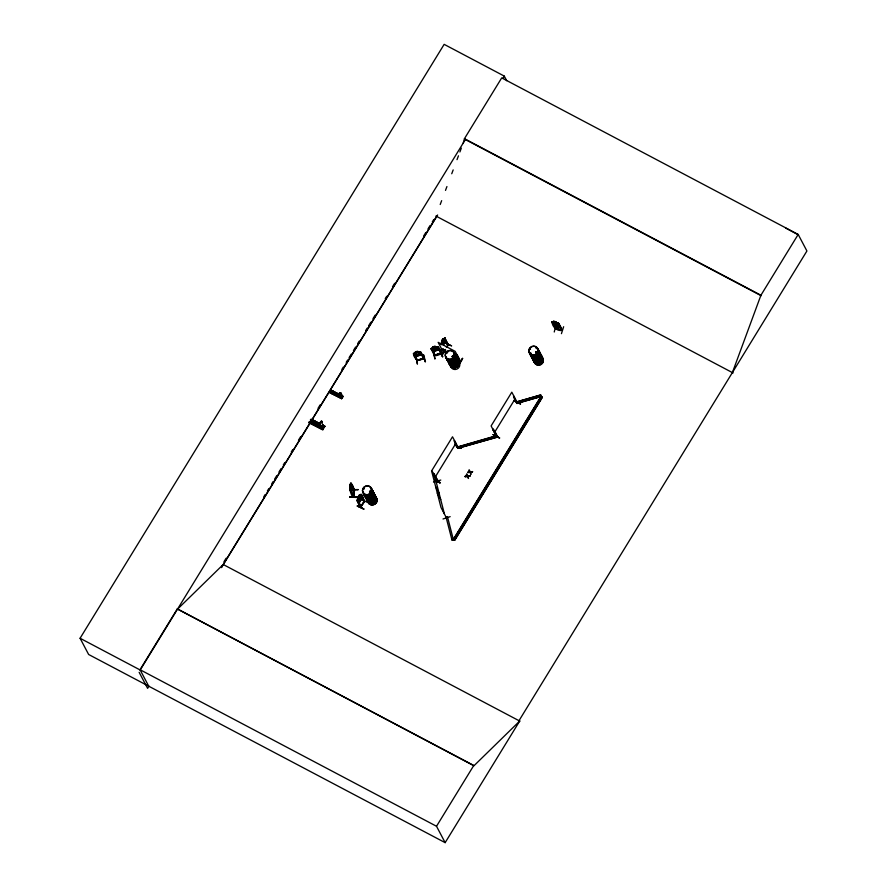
<?xml version="1.0" encoding="UTF-8"?>
<svg xmlns="http://www.w3.org/2000/svg" width="887" height="887" viewBox="0 0 887 887"><rect width="100%" height="100%" fill="white"/><g stroke="black" fill="none" stroke-linecap="round" stroke-linejoin="round"><path stroke-width="1.33" d="M349.822 496.787L357.261 497.119L349.766 496.609M357.206 497.496L349.788 497.097M357.239 497.208L349.822 496.764M322.391 427.102L323.411 426.935M323.4 427.079L322.702 427.09M323.3 427.29L323.212 427.301M339.233 395.669L339.034 393.817M341.362 396.755L342.083 397.154M357.273 506.089L363.892 509.06L357.284 506.045M434.974 479.967L440.152 483.016L434.83 480.2M493.194 434.785L499.658 438.034L493.183 434.575M360.455 507.109L364.291 500.756M358.359 498.05L357.871 497.208L360.388 494.591C362.96 491.975 364.435 504.814 364.247 500.822M444.21 350.52C447.669 347.504 435.395 365.122 445.562 349.423M448.002 344.311L447.713 345.087M437.358 480L437.224 481.863L431.57 470.82L440.961 507.375L446.294 517.62M457.382 447.724L454.366 440.628L454.244 441.327M496.221 436.082L496.609 435.373L496.986 435.894L496.609 436.426L496.498 435.473M516.744 402.986L516.999 402.188L516.567 402.898M350.764 484.069L350.498 484.978L350.908 482.805L354.567 489.934L353.68 496.942L350.021 489.857L349.744 486.375M354.135 490.467L350.82 483.36C355.986 486.154 354.8 507.453 350.01 490.367L351.075 483.371L354.412 490.578M350.021 489.857L350.01 490.367M352.361 486.553L351.651 492.063L352.039 484.956M354.124 489.535L354.467 490.433M312.712 422.389L312.956 423.21M314.231 422.123L313.721 423.31M335.907 394.161L335.264 393.362M443.6 352.793L438.145 342.338L455.142 351.319L460.663 361.763L460.187 361.342M443.633 352.849L443.722 352.261M460.32 361.12C461.384 364.38 452.514 345.353 460.22 361.353M369.646 492.152L370.533 491.642M370.821 492.13L370.467 491.376L369.702 491.886M446.771 353.359L446.25 353.469M452.359 356.641L453.002 356.995L453.29 356.241M453.545 356.53L452.692 357.184M529.905 349.256L530.06 348.835M530.293 349.345L530.603 348.946M536.868 352.483C536.025 350.465 536.18 354.09 536.89 351.951M537.145 352.239L535.981 352.727M341.905 396.888L342.182 396.611M339.444 395.89L340.996 397.62L341.761 396.156L340.874 392.974M340.996 397.62L341.85 396.201C342.848 393.263 338.335 392.331 340.863 392.93M433.81 475.377L433.898 474.689L437.502 481.763M350.088 489.724L353.713 496.842L354.379 489.546M360.732 506.499C362.406 509.825 355.887 501.022 357.45 499.425M357.25 500.423L357.528 499.459M440.872 343.934L442.059 341.528M440.95 343.968L444.764 337.736L445.828 341.406L443.411 345.254M416.923 360.455C418.797 360.643 413.675 358.57 413.431 353.691L415.681 352.793M434.32 355.155L435.085 355.133M440.928 353.525L437.546 347.017L438.2 346.828L437.546 347.017M341.595 398.74L343.025 396.345L331.294 390.402L329.986 392.808L341.606 398.718L342.016 398.03L330.441 392.065L330.064 392.631M331.028 391.078L331.45 390.347L343.036 396.301L342.593 397.043L331.006 391.1L331.294 390.402M310.328 422.844L323.056 429.408L322.768 429.896L308.864 422.744M310.395 422.722L323.433 428.765L309.541 421.624M324.653 426.702L324.952 426.203L322.635 425.017M341.828 398.352L330.33 392.176M331.173 390.823L342.77 396.522M552.878 322.668L558.378 323.943L552.878 322.668L552.468 323.356M553.599 325.496L554.586 325.95M556.116 326.25C550.206 324.897 561.77 327.835 559.398 326.749L557.103 324.354L554.076 324.21L556.171 326.239C555.839 327.569 560.074 328.423 558.455 326.793L558.854 327.669M559.985 327.203L560.651 327.048L558.666 323.411L552.302 321.671C551.415 325.706 556.836 331.838 562.358 330.297L558.688 323.334M553.477 321.238L553.998 322.081L552.967 322.081L553.743 323.567L558.278 324.631L555.85 321.715L553.477 321.238L553.898 322.036M552.834 323.921L559.509 326.094M556.271 322.513L555.783 321.726M555.672 326.094L554.253 332.004M554.297 325.573L556.082 328.833L551.814 321.726M556.005 328.811L554.375 325.329M558.732 323.422L557.779 322.868M559.863 325.562L559.409 326.128M561.693 330.208C562.879 328.401 562.114 332.836 560.007 326.904M562.369 330.352L562.325 329.753M561.438 333.667L563.644 326.715M353.458 496.276L350.343 489.735M339.167 393.695L339.987 392.675L339.333 393.074M339.355 394.637L339.277 395.857M360.488 507.042L361.12 506.577M444.587 350.942C444.387 348.835 445.329 352.749 443.19 348.68M444.653 337.781L448.378 344.733L446.505 347.238M436.903 480.676L437.613 480.189M437.579 480.111L437.269 480.71M437.213 480.1L437.391 480.942M437.435 480.299L435.118 475.898M457.892 447.026L457.537 447.569M496.875 435.495L496.554 436.082M517.188 402.399L516.988 403.175M440.218 204.498L441.659 200.662M445.496 190.406L446.937 186.558M451.738 173.752L453.179 169.905M457.016 159.66L458.457 155.813M459.898 151.965L461.329 148.129M463.258 143.007L464.444 138.682L501.709 77.89L798.189 234.445L806.915 250.999L518.995 720.687L519.693 721.064L473.946 765.78L177.3 608.914L140.035 669.707L148.75 686.228M732.385 372.595L760.924 295.238L464.444 138.682M421.713 353.846L421.247 354.867L415.759 356.363M439.132 348.724L438.743 349.722L433.255 351.418L431.038 348.613M312.801 422.19L312.745 422.866M335.02 393.518L335.142 394.393M335.94 393.983L335.12 394.349M444.276 350.808L444.897 350.376M330.419 392.098L330.053 392.586L341.772 398.44L330.053 392.586M323.056 429.408L308.964 422.4L322.912 429.563M339.233 393.263L339.056 394.05M363.448 488.571L364.014 488.615M370.511 491.997L369.824 492.329M441.127 349.179L447.503 352.549M452.47 356.485L453.213 356.275M453.268 356.785L453.412 356.075M535.903 351.951L535.848 352.649M499.581 437.912L493.172 434.63M423.498 358.481C423.653 360.399 420.238 350.31 420.083 352.327M417.699 360.288L424.241 358.603L420.493 351.662M434.397 355.133C436.393 357.661 449.576 349.112 435.162 354.988M434.408 355.421L441.493 353.37M441.105 353.758L440.894 353.17M441.604 353.359L434.575 355.277M310.195 423.032L312.102 419.85M331.228 393.185L332.503 391.067M333.19 394.194L334.466 392.065M335.408 395.336L336.683 393.218M323.212 426.104L321.937 428.233L320.03 425.538A2.528 0.765 -62.8 0 1 319.42 424.396A2.528 0.765 -62.8 0 1 321.216 421.392A2.528 0.765 -62.8 0 1 321.826 422.545L321.693 422.467A2.528 0.765 -62.8 0 0 321.083 421.325A2.528 0.765 -62.8 0 0 319.287 424.33A2.528 0.765 -62.8 0 0 319.897 425.472L321.804 428.155L323.212 426.104L321.693 422.467M322.935 427.556L323.522 426.592L324.043 427.379L323.677 426.669L323.467 428.354L323.09 427.645M323.312 428.266L323.888 427.301M341.794 397.265L342.327 397.032M447.702 345.254L444.664 338.135L448.035 345.254M441.127 344.466L441.26 343.779M445.086 342.848L451.649 345.919L445.008 342.781M446.416 347.061L448.378 344.733L446.726 347.349M361.175 496.221C368.127 507.907 361.264 498.716 360.954 494.569L364.624 501.277L360.577 507.342L357.195 500.789L357.771 500.335L361.209 506.92M357.771 500.335L357.195 500.789M360.832 495.256L360.954 494.569M361.353 499.303L367.684 502.541M364.612 501.21L360.754 507.153M437.313 481.175L434.02 473.813L437.701 480.355M434.242 473.935L433.676 474.39M454.953 445.097L461.351 448.423L454.942 445.086M437.568 480.288L437.38 481.153L431.814 470.565L452.514 436.803L458.047 447.17M457.559 446.915L457.659 447.813L454.366 440.628M496.775 435.606L496.321 436.282L492.961 429.763C495.157 429.441 501.255 445.573 493.316 429.186M493.538 429.308L492.961 429.763M513.54 396.7L513.662 396.001L516.999 403.474L541.159 396.489L540.715 394.948L516.544 401.933L516.999 403.474M514.249 400.469L520.647 403.796L514.238 400.469M148.916 686.216L147.608 688.367L139.137 672.279M519.693 721.064L223.214 564.509L221.761 566.871L436.604 216.395M458.801 364.823L462.604 358.348L458.845 364.823M458.989 364.912L462.593 358.348M519.05 720.61L519.738 720.976L445.152 842.65L88.633 654.484L80.085 638.263L444.154 44.35L504.271 76.094L506.721 80.728M465.387 139.525L140.201 670.007L80.085 638.263M502.829 78.444L504.271 76.094M223.956 561.781L226.13 558.233M263.738 496.875L265.191 494.514M267.364 490.977L268.805 488.615M271.699 483.892L273.152 481.53M274.593 479.18L276.766 475.632M278.939 472.095L281.101 468.558M283.275 465.01L284.716 462.659M291.235 452.037L292.677 449.676M298.464 440.24L300.638 436.692M318.001 408.375L320.163 404.838M341.872 369.435L343.313 367.074M346.207 362.351L347.649 359.989M349.101 357.638L351.274 354.09M353.436 350.553L355.609 347.017M357.783 343.469L359.224 341.118M365.732 330.496L367.185 328.135M368.626 325.773L370.799 322.236M372.972 318.688L375.146 315.151M385.268 298.631L386.71 296.269M392.497 286.834L394.671 283.297M423.609 236.097L425.771 232.549M427.944 229.012L430.117 225.475M432.291 221.927L433.732 219.577M221.44 567.636L437.624 214.976M442.923 338.734L441.582 340.774L442.413 344.356L444.575 342.027L444.088 338.856L443.312 339.632C442.369 338.579 443.777 339.533 444.764 337.736M441.349 344.721L445.185 338.501M359.18 495.268L357.871 497.208M358.559 498.272L359.745 496.332L360.532 497.818L359.335 499.758M359.18 502.696L362.162 497.829L362.184 496.321L362.118 497.851C360.931 500.157 358.415 505.679 357.284 500.346M435.24 477.051L455.929 443.289M465.087 476.552C471.352 475.609 463.568 477.893 465.398 476.042L467.216 475.942M466.684 473.946L467.771 476.009L470.121 475.864L467.959 476.474L469.811 476.374M467.604 472.449L469.733 471.84L467.604 472.449L469.922 472.305L471.019 474.39L470.409 472.228L472.327 472.261L472.571 471.618L470.221 471.762L472.571 471.618M469.201 469.844L470.287 471.906M465.154 476.685L465.398 476.042M494.536 432.424L515.225 398.662M467.405 476.408L468.502 478.492L467.892 476.341M451.993 540.05L453.301 539.44L541.059 396.278L542.4 397.143L454.643 540.294L453.301 539.44L447.425 516.589L446.017 516.999L451.993 540.05L453.401 539.64M454.122 538.464L541.159 396.489L516.955 403.241M454.643 540.294L542.4 397.143M760.924 295.238L798.189 234.445M445.152 842.65L436.515 826.263L473.78 765.47L177.3 608.914M552.546 323.378L552.945 322.713M436.925 481.098L437.18 481.907M312.834 422.256L313.776 421.846M457.681 447.148L457.614 447.525M342.67 396.855L331.206 390.768M342.848 396.633L331.317 390.513M452.27 356.252L452.259 356.951M364.08 488.87L363.592 488.682M535.87 351.962L536.857 351.673M536.934 352.693L536.957 351.784M514.061 400.747L520.425 404.15M561.715 329.886L560.074 326.66M359.135 495.134L359.601 496.066L360.377 495.29L361.164 496.787L359.678 500.401L358.703 500.8L357.916 499.314L358.415 498.006L357.417 499.425L360.388 494.591M177.467 609.214L223.214 564.509M417.644 360.055L423.886 358.093L424.108 358.714L417.067 360.676L413.453 353.769L414.085 353.203M432.845 346.861L433.288 347.726L432.756 346.85L435.14 346.163L437.624 348.502L434.552 350.121L433.022 349.833L432.246 348.336L433.178 347.649L430.949 348.624L434.541 355.654M452.392 356.108L453.268 355.975M369.635 491.509L369.868 491.542M441.726 353.591L438.012 346.595M415.97 357.162L417.433 364.125L416.081 357.151M433.521 352.084L434.952 359.058L433.599 352.084M423.376 358.237L423.432 358.836M453.124 356.973L452.403 356.762M536.203 351.795L537.012 351.773M433.488 482.073L440.795 480.067M450.164 516.655L443.001 518.995M417.611 351.23L415.238 351.917L415.77 352.793L414.717 353.403L415.504 354.9L419.252 354.545L420.105 353.569L419.318 352.072L417.988 352.15C415.582 351.041 422.556 352.072 419.573 351.695M431.581 348.192L438.1 346.629C441.593 350.199 435.916 350.709 433.277 351.296M431.814 348.935L431.104 348.879L431.758 348.691L435.317 355.399M414.573 355.909L415.77 356.441L421.314 354.867M423.731 354.933L425.472 361.785M417.001 360.432L424.097 358.381M442.702 356.796L440.817 349.844M496.498 435.672L457.836 446.848L458.18 448.19L496.953 437.213L491.11 425.937L511.81 392.176L517.332 402.709M496.609 435.872L457.947 447.059L458.291 448.39M458.18 448.19L496.953 437.213M560.007 327.126L560.562 327.026M551.703 321.781L552.379 321.626M312.923 423.143L313.754 423.376M423.421 355.011L425.061 361.763M467.682 472.583L469.922 472.305M470.043 475.731L467.771 476.009M438.1 346.629L435.572 347.039M349.8 486.431L349.988 484.069L350.498 484.978M350.132 487.218L351.03 490.101L351.551 485.566M358.115 489.58L351.906 489.646M351.829 489.513L358.026 489.79M369.923 492.584L370.699 491.609M370.112 492.673L369.447 491.975M561.626 329.72L555.173 328.445L562.413 330.019M363.637 488.948L363.992 488.515M330.241 392.398L341.706 398.307M312.213 419.651L320.318 423.842M320.274 423.908L310.86 419.218L320.129 424.053M322.436 425.172L324.797 426.381M322.447 425.25L324.764 426.436M311.914 420.161L320.074 424.252M310.683 419.706L319.941 424.463M310.483 419.839L319.908 424.529M322.07 425.793L324.575 426.847L322.07 425.871M310.494 419.917L319.752 424.673M310.383 420.183L319.697 424.873M309.341 421.791L323.389 428.853M309.341 421.868L323.245 429.009M447.602 352.627L441.161 349.312L446.316 352.427M434.952 479.767L440.362 482.661M361.197 506.854L357.539 500.213M357.45 505.745L363.892 509.06M464.688 139.159L761.168 295.715M435.905 216.029L733.083 372.961M442.003 341.573L441.637 340.73M441.56 348.824L447.636 352.028M454.92 355.875L458.557 357.805M453.301 539.44L454.543 540.094M140.035 669.707L436.515 826.263M785.594 228.026L798.444 234.922M558.333 323.966L559.497 324.986M452.37 357.095L452.459 356.707M468.901 470.332L469.8 471.973M466.385 474.434L467.283 476.075M540.715 394.948L516.544 401.933M513.861 397.62L516.689 403.13M444.664 338.135L448.013 344.666M420.505 351.729L421.635 353.858M417.655 360.543L414.296 354.002L413.586 353.946M454.565 442.247L457.625 447.868M435.683 486.83L439.098 493.316M437.302 493.105L440.717 499.592M447.425 516.589L446.017 516.999M335.508 392.608L334.211 394.682M359.035 495.744L358.27 496.997M322.946 429.208L324.753 426.359L322.768 425.028L321.194 428.299M357.927 497.175L360.111 501.21M350.099 484.712L349.933 486.12M443.134 510.624L443.3 511.245M440.795 349.844L442.602 356.84M419.573 351.585L414.041 353.181M434.985 477.306L444.387 513.861M537.744 350.199A4.723 4.402 -27.8 0 1 539.496 355.898A4.723 4.402 -27.8 0 1 533.63 358.403A4.79 4.457 -27.8 0 1 530.736 353.026A4.79 4.457 -27.8 0 0 533.497 358.259A4.79 4.457 -27.8 0 0 539.44 355.72A4.79 4.457 -27.8 0 0 537.666 349.955A4.723 4.402 -27.8 0 1 537.389 357.638A4.723 4.402 -27.8 0 1 530.515 354.002M530.858 353.148A4.723 4.402 -27.8 0 0 533.63 358.403A4.79 4.457 -27.8 0 0 539.496 355.82A4.79 4.457 -27.8 0 0 537.722 350.043M538.531 351.707A4.723 4.402 -27.8 0 1 540.283 357.394A4.723 4.402 -27.8 0 1 534.417 359.9A4.723 4.402 -27.8 0 1 531.646 354.645M535.648 347.837A4.79 4.457 -27.8 0 1 538.952 352.882A4.79 4.457 -27.8 0 1 533.797 356.785A4.79 4.457 -27.8 0 1 529.606 352.416M536.801 348.414A4.723 4.402 -27.8 0 1 536.613 356.153A4.723 4.402 -27.8 0 1 529.727 352.516M536.724 348.159A4.79 4.457 -27.8 0 1 536.535 356.009A4.79 4.457 -27.8 0 1 529.561 352.316M538.298 349.689A4.723 4.402 -27.8 0 1 535.316 356.33A4.723 4.402 -27.8 0 1 529.561 352.217M536.635 348.114A4.723 4.402 -27.8 0 1 537.589 348.791M540.427 355.299A4.723 4.402 -27.8 0 1 542.179 360.998A4.723 4.402 -27.8 0 1 536.313 363.504A4.723 4.402 -27.8 0 1 533.542 358.248M533.242 359.302A4.79 4.457 -27.8 0 0 540.216 362.994A4.79 4.457 -27.8 0 0 540.405 355.144A4.79 4.457 -27.8 0 1 540.172 362.894A4.79 4.457 -27.8 0 1 533.187 359.213M534.14 360.898A4.723 4.402 -27.8 0 0 541.026 364.535A4.723 4.402 -27.8 0 0 541.214 356.796A4.701 4.38 -27.8 0 1 540.97 364.424A4.701 4.38 -27.8 0 1 534.118 360.809M538.609 351.884A4.701 4.38 -27.8 0 1 540.349 357.55A4.701 4.38 -27.8 0 1 534.517 360.055A4.701 4.38 -27.8 0 1 531.756 354.811M539.462 353.359A4.79 4.457 -27.8 0 1 539.274 361.197A4.79 4.457 -27.8 0 1 532.3 357.516M540.272 355A4.723 4.402 -27.8 0 1 540.083 362.739A4.723 4.402 -27.8 0 1 533.198 359.102M539.484 353.514A4.723 4.402 -27.8 0 1 541.236 359.202A4.723 4.402 -27.8 0 1 535.371 361.719A4.723 4.402 -27.8 0 1 532.599 356.452M539.418 353.259A4.79 4.457 -27.8 0 1 539.229 361.109A4.79 4.457 -27.8 0 1 532.244 357.428M539.329 353.214A4.723 4.402 -27.8 0 1 539.141 360.954A4.723 4.402 -27.8 0 1 532.255 357.317M454.144 354.501A4.723 4.402 -27.8 0 1 453.956 362.24A4.723 4.402 -27.8 0 1 447.07 358.603M454.122 354.345A4.79 4.457 -27.8 0 1 453.933 362.184A4.79 4.457 -27.8 0 1 446.948 358.503M455.885 356.685A4.723 4.402 -27.8 0 1 454.199 364.025A4.723 4.402 -27.8 0 1 447.868 360.111A4.701 4.38 -27.8 0 0 454.133 363.892A4.701 4.38 -27.8 0 0 455.807 356.585M454.144 353.237A4.79 4.457 -27.8 0 1 452.425 360.676A4.79 4.457 -27.8 0 1 446.006 356.718M454.931 354.878A4.723 4.402 -27.8 0 1 453.246 362.218A4.723 4.402 -27.8 0 1 446.915 358.304M454.144 353.392A4.723 4.402 -27.8 0 1 452.459 360.732A4.723 4.402 -27.8 0 1 446.128 356.818M445.961 356.618A4.79 4.457 -27.8 0 0 452.381 360.588A4.79 4.457 -27.8 0 0 454.089 353.148A4.723 4.402 -27.8 0 1 452.303 360.432A4.723 4.402 -27.8 0 1 445.973 356.519M456.838 359.601A4.723 4.402 -27.8 0 1 456.65 367.34A4.723 4.402 -27.8 0 1 449.764 363.703M456.816 359.446A4.79 4.457 -27.8 0 1 456.628 367.296A4.79 4.457 -27.8 0 1 449.642 363.603M458.568 361.785A4.723 4.402 -27.8 0 1 456.883 369.125A4.723 4.402 -27.8 0 1 450.552 365.211M455.009 356.175A4.701 4.38 -27.8 0 1 454.82 363.881A4.701 4.38 -27.8 0 1 447.968 360.266M456.827 358.337A4.79 4.457 -27.8 0 1 455.12 365.777A4.79 4.457 -27.8 0 1 448.7 361.818A4.723 4.402 -27.8 0 0 455.707 365.555A4.723 4.402 -27.8 0 0 455.896 357.816M457.625 359.978A4.723 4.402 -27.8 0 1 455.94 367.318A4.723 4.402 -27.8 0 1 449.598 363.404M455.818 357.561A4.79 4.457 -27.8 0 1 456.151 365.067A4.79 4.457 -27.8 0 1 448.778 362.894M455.73 357.516A4.723 4.402 -27.8 0 1 456.062 364.912A4.723 4.402 -27.8 0 1 448.789 362.772M372.318 490.578A4.712 4.391 -27.8 0 1 370.644 497.906A4.712 4.391 -27.8 0 1 364.324 494.004M372.318 490.422A4.79 4.457 -27.8 0 1 371.176 497.585A4.79 4.457 -27.8 0 1 364.324 495.068M372.163 491.409A4.701 4.38 -27.8 0 1 372.485 498.782A4.701 4.38 -27.8 0 1 365.256 496.642A4.701 4.38 -27.8 0 0 372.429 498.671A4.701 4.38 -27.8 0 0 372.108 491.309M369.868 490.888A4.701 4.38 -27.8 0 1 371.054 490.999M371.221 489.602A4.712 4.391 -27.8 0 1 371.542 496.986A4.712 4.391 -27.8 0 1 364.291 494.846M371.376 488.792A4.712 4.391 -27.8 0 1 369.702 496.11A4.712 4.391 -27.8 0 1 363.382 492.207M371.309 489.646A4.79 4.457 -27.8 0 1 371.642 497.141A4.79 4.457 -27.8 0 1 364.28 494.968M374.07 495.001A4.712 4.391 -27.8 0 1 374.392 502.386A4.712 4.391 -27.8 0 1 367.14 500.246M367.018 500.168A4.79 4.457 -27.8 0 0 374.381 502.341A4.79 4.457 -27.8 0 0 374.048 494.835A4.79 4.457 -27.8 0 1 374.336 502.242A4.79 4.457 -27.8 0 1 366.963 500.068M367.75 500.49A4.701 4.38 -27.8 0 0 374.059 504.393A4.701 4.38 -27.8 0 0 375.744 497.086A4.701 4.38 -27.8 0 1 374.114 504.492A4.701 4.38 -27.8 0 1 367.806 500.601M373.194 492.241A4.701 4.38 -27.8 0 1 372.063 499.281A4.701 4.38 -27.8 0 1 365.333 496.809M375.789 497.108A4.734 4.402 -27.8 0 1 374.092 504.459A4.734 4.402 -27.8 0 1 367.75 500.545M372.218 491.453A4.734 4.402 -27.8 0 1 372.54 498.871A4.734 4.402 -27.8 0 1 365.267 496.72M373.061 492.95A4.79 4.457 -27.8 0 1 373.394 500.456A4.79 4.457 -27.8 0 1 366.021 498.283M373.915 494.702A4.712 4.391 -27.8 0 1 374.236 502.086A4.712 4.391 -27.8 0 1 366.985 499.946M373.128 493.216A4.712 4.391 -27.8 0 1 373.449 500.601A4.712 4.391 -27.8 0 1 366.198 498.461M372.961 492.917A4.712 4.391 -27.8 0 1 373.294 500.301A4.712 4.391 -27.8 0 1 366.043 498.161M350.631 485.244L350.376 487.44L351.163 488.925L351.418 486.741L350.631 485.244M554.087 323.999L556.138 325.296L555.14 325.873L556.748 325.607L559.054 326.782L557.114 325.529L558.178 324.975L556.515 325.241L554.087 323.999M552.024 321.937L552.59 322.325L552.024 321.937M558.366 323.422L558.932 323.81L558.366 323.422M313.621 420.582L311.758 423.842L313.665 420.66M333.257 391.411L332.015 393.584L333.257 391.411M315.384 421.48L313.521 424.751L315.384 421.48M442.746 339.311L442.125 340.819L442.746 339.311M443.456 339.898L442.269 341.828L443.056 343.324L444.243 341.384L443.456 339.898M417.245 351.607L415.815 352.017L417.245 351.607M434.763 346.54L433.333 346.95L434.763 346.54M418.132 352.416L415.914 353.059L416.702 354.556L418.919 353.913L418.132 352.416M435.65 347.349L433.433 347.992L434.22 349.489L436.437 348.846L435.65 347.349M557.103 324.354L554.918 323.844L554.131 322.347L556.315 322.857L557.103 324.354M557.435 324.986L555.251 324.476L556.038 325.972L558.222 326.483L557.435 324.986M558.178 327.048L556.781 326.726L558.178 327.048M555.439 321.837L554.031 321.515L555.439 321.837M532.122 354.922A4.723 4.402 -27.8 0 0 537.954 349.256A4.723 4.402 -27.8 0 0 530.215 347.516A4.723 4.402 -27.8 0 0 532.122 354.922M538.276 359.324A4.701 4.38 -27.8 0 0 538.464 351.618A4.734 4.402 -27.8 0 1 538.32 359.39A4.734 4.402 -27.8 0 1 531.424 355.742A4.701 4.38 -27.8 0 0 538.276 359.324M532.2 355.055A4.701 4.38 -27.8 0 0 538.01 349.411A4.701 4.38 -27.8 0 0 530.315 347.682A4.701 4.38 -27.8 0 0 532.2 355.055M448.523 359.224A4.723 4.402 -27.8 0 0 454.355 353.558A4.723 4.402 -27.8 0 0 446.627 351.817A4.723 4.402 -27.8 0 0 448.523 359.224M448.611 359.346A4.69 4.368 -27.8 0 0 454.41 353.713A4.69 4.368 -27.8 0 0 446.715 351.984A4.69 4.368 -27.8 0 0 448.611 359.346M365.766 494.591A4.701 4.38 -27.8 0 0 371.575 488.948A4.701 4.38 -27.8 0 0 363.87 487.218A4.701 4.38 -27.8 0 0 365.766 494.591M365.843 494.735A4.701 4.38 -27.8 0 0 371.653 489.103A4.701 4.38 -27.8 0 0 363.947 487.362A4.701 4.38 -27.8 0 0 365.843 494.735M370.699 495.356A4.79 4.457 -27.8 0 0 370.367 487.85A4.712 4.391 -27.8 0 1 370.6 495.19A4.712 4.391 -27.8 0 1 363.348 493.061A4.79 4.457 -27.8 0 0 370.699 495.356"/></g></svg>
